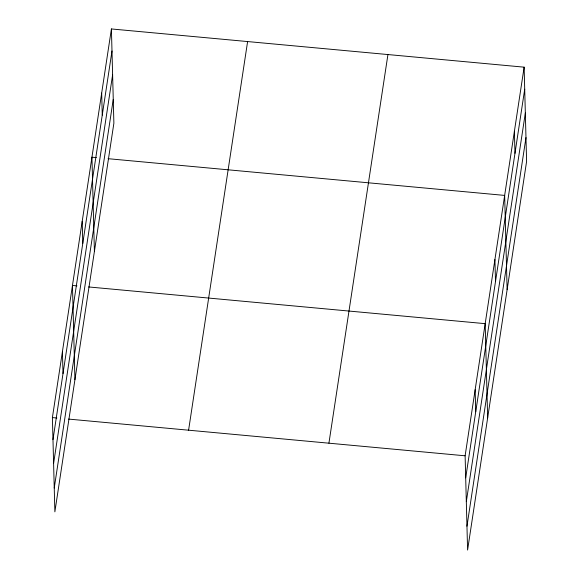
<?xml version="1.0" encoding="UTF-8"?>
<svg xmlns="http://www.w3.org/2000/svg" width="579" height="579" viewBox="0 0 579 579"><rect width="100%" height="100%" fill="white"/><g stroke="black" fill="none" stroke-linecap="round" stroke-linejoin="round"><path stroke-width="0.87" d="M111.414 28.95L113.882 123.204L54.867 511.836L52.4 417.582L111.414 28.95L524.133 67.164L526.601 161.418L467.586 550.05L465.118 455.796L524.133 67.164M52.979 439.62L111.993 50.988M53.601 463.453L112.615 74.821M54.245 488.01L113.26 99.371M188.595 430.197L247.609 41.558M328.923 443.188L387.937 54.549M465.697 477.834L524.712 89.202M466.319 501.667L525.334 113.028M466.964 526.217L525.978 137.585M96.418 157.611L91.938 157.198L94.406 251.452M108.07 158.689L504.656 195.412L507.124 289.666M76.942 285.867L72.462 285.447L74.93 379.701M88.594 286.945L485.18 323.661L487.648 417.915M52.4 417.582L56.88 418.002M68.532 419.08L465.118 455.796M514.398 131.288L514.97 153.326M494.922 259.537L495.494 281.575M475.149 389.732L475.728 411.77M101.68 93.074L102.251 115.112M82.204 221.323L82.783 243.361M62.431 351.518L63.01 373.556"/></g></svg>
